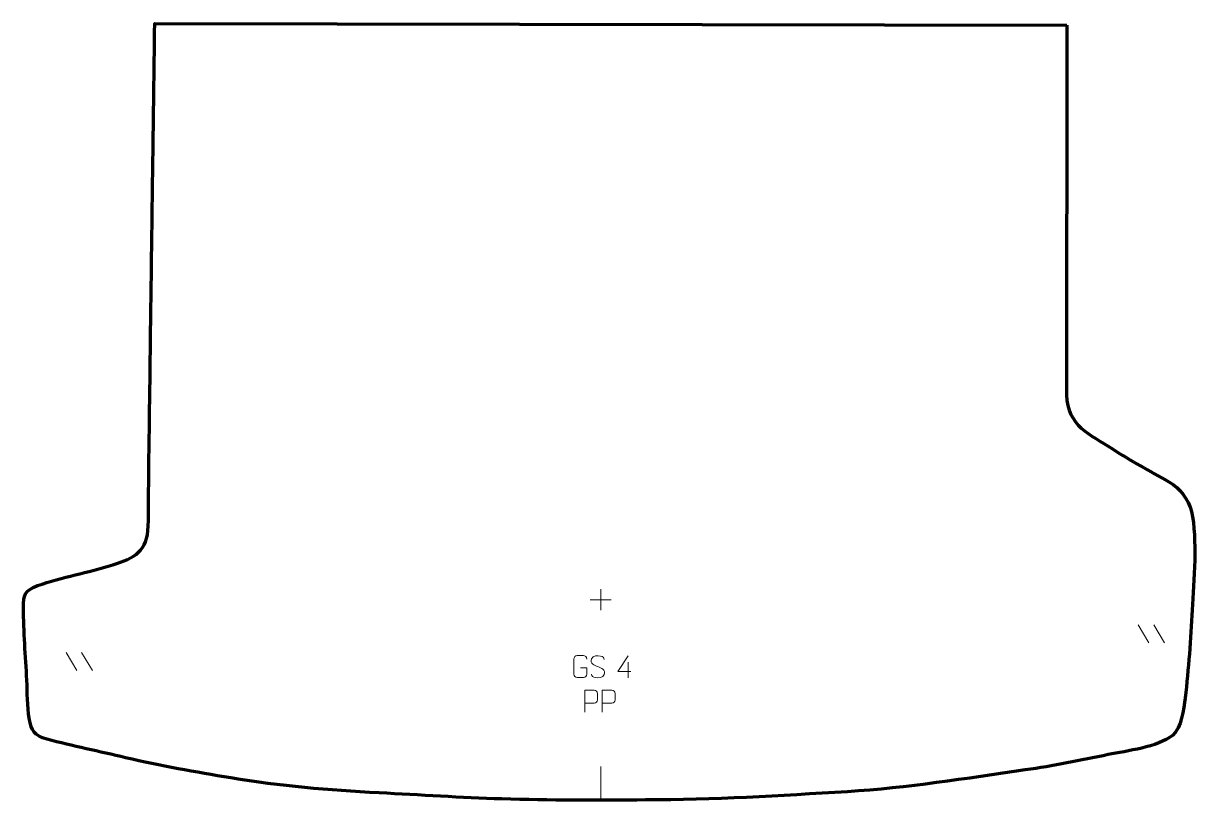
# Model space of a CAD drawing. Header units: millimetres. Extents: x 1028 to 2366, y -14 to 871.
import ezdxf

# ---------------------------------------------------------------- set-up
doc = ezdxf.new("R2010")
doc.units = ezdxf.units.MM
doc.header["$MEASUREMENT"] = 0
doc.layers.add('layer 2', color=7, linetype='Continuous')

msp = doc.modelspace()

# ---------------------------------------------------------------- linework, layer by layer
at = {"layer": 'layer 2', "color": 242, "lineweight": 158}
msp.add_open_spline([(2217.1332, 869.5474), (2217.1332, 869.5474), (1177.4981, 871.4582), (1177.4981, 871.4582), (1177.4981, 871.4582), (1177.4981, 871.4582), (1177.4725, 869.5501), (1177.4725, 869.5501), (1177.4725, 869.5501), (1177.243, 852.377), (1177.0134, 835.2041), (1176.7839, 818.0311), (1176.7839, 818.0311), (1176.4439, 792.5897), (1176.1038, 767.1482), (1175.7637, 741.7067), (1175.7637, 741.7067), (1175.4237, 716.2653), (1175.0835, 690.8238), (1174.7434, 665.3823), (1174.7434, 665.3823), (1174.1525, 621.1777), (1173.5618, 576.9732), (1172.9709, 532.7687), (1172.9709, 532.7687), (1172.1758, 473.0136), (1171.4788, 413.2572), (1170.6401, 353.5028), (1170.6401, 353.5028), (1170.3849, 335.3244), (1170.7227, 316.7473), (1170.0688, 298.667), (1170.0688, 298.667), (1169.038, 270.1597), (1154.7147, 262.3823), (1129.741, 254.4661), (1129.741, 254.4661), (1101.2217, 245.7226), (1072.3376, 240.8875), (1043.8612, 230.8954), (1043.8612, 230.8954), (1028.6995, 225.1186), (1027.8643, 220.4624), (1027.8692, 205.6593), (1027.8692, 205.6593), (1027.8728, 178.5205), (1030.267, 150.4484), (1031.6921, 123.2665), (1031.6921, 123.2665), (1032.3756, 109.3432), (1032.0293, 93.1999), (1034.3951, 79.7027), (1034.3951, 79.7027), (1037.2131, 64.9702), (1039.8586, 60.1683), (1054.5012, 55.9395), (1054.5012, 55.9395), (1083.9853, 48.0063), (1114.4788, 41.8646), (1144.2427, 34.7883), (1144.2427, 34.7883), (1184.4099, 25.1662), (1223.6444, 18.5166), (1264.3013, 11.704), (1264.3013, 11.704), (1321.0267, 2.1969), (1375.7988, -2.3222), (1433.1484, -5.3133), (1433.1484, -5.3133), (1479.7195, -7.7113), (1526.5766, -10.7215), (1573.1461, -12.2565), (1573.1461, -12.2565), (1627.491, -13.9866), (1682.6806, -13.5093), (1737.0906, -13.394), (1737.0906, -13.394), (1814.3308, -13.2159), (1890.0493, -8.6925), (1967.0608, -3.9412), (1967.0608, -3.9412), (2035.731, 0.2906), (2101.8178, 11.1096), (2169.7458, 20.7884), (2169.7458, 20.7884), (2201.871, 25.3383), (2232.7025, 31.731), (2264.4253, 38.2724), (2264.4253, 38.2724), (2286.0011, 42.7106), (2320.4755, 46.6616), (2337.5607, 60.1631), (2337.5607, 60.1631), (2347.8186, 68.9831), (2350.5891, 89.9474), (2352.0913, 102.8087), (2352.0913, 102.8087), (2355.8984, 135.8306), (2358.3384, 169.9304), (2360.141, 203.1338), (2360.141, 203.1338), (2361.8974, 236.0223), (2366.1979, 283.7713), (2359.3722, 315.214), (2359.3722, 315.214), (2355.629, 329.4059), (2346.4153, 341.8447), (2333.6351, 349.2358), (2333.6351, 349.2358), (2311.8257, 361.8245), (2290.3961, 372.8902), (2269.1318, 386.6477), (2269.1318, 386.6477), (2243.1639, 403.4483), (2218.0522, 412.6657), (2216.9098, 448.3653), (2216.9098, 448.3653), (2216.4632, 469.2259), (2216.9569, 490.5098), (2216.9667, 511.4471), (2216.9667, 511.4471), (2216.9845, 549.8604), (2217.0024, 588.2737), (2217.0203, 626.687), (2217.0203, 626.687), (2217.0203, 626.687), (2217.0207, 627.6394), (2217.0207, 627.6394), (2217.0207, 627.6394), (2217.0355, 659.3859), (2217.0502, 691.1323), (2217.065, 722.8788), (2217.065, 722.8788), (2217.0679, 729.2281), (2217.0709, 735.5774), (2217.0739, 741.9266), (2217.0739, 741.9266), (2217.0798, 754.6252), (2217.0857, 767.3238), (2217.0916, 780.0224), (2217.0916, 780.0224), (2217.0945, 786.3717), (2217.0975, 792.721), (2217.1004, 799.0703), (2217.1004, 799.0703), (2217.1093, 818.1181), (2217.1181, 837.166), (2217.127, 856.2139), (2217.127, 856.2139), (2217.1291, 860.6584), (2217.1311, 865.1029), (2217.1332, 869.5474)], degree=3, knots=[0, 0, 0, 0, 0.025641026, 0.025641026, 0.025641026, 0.025641026, 0.051282051, 0.051282051, 0.051282051, 0.051282051, 0.076923077, 0.076923077, 0.076923077, 0.076923077, 0.102564103, 0.102564103, 0.102564103, 0.102564103, 0.128205128, 0.128205128, 0.128205128, 0.128205128, 0.153846154, 0.153846154, 0.153846154, 0.153846154, 0.179487179, 0.179487179, 0.179487179, 0.179487179, 0.205128205, 0.205128205, 0.205128205, 0.205128205, 0.230769231, 0.230769231, 0.230769231, 0.230769231, 0.256410256, 0.256410256, 0.256410256, 0.256410256, 0.282051282, 0.282051282, 0.282051282, 0.282051282, 0.307692308, 0.307692308, 0.307692308, 0.307692308, 0.333333333, 0.333333333, 0.333333333, 0.333333333, 0.358974359, 0.358974359, 0.358974359, 0.358974359, 0.384615385, 0.384615385, 0.384615385, 0.384615385, 0.41025641, 0.41025641, 0.41025641, 0.41025641, 0.435897436, 0.435897436, 0.435897436, 0.435897436, 0.461538462, 0.461538462, 0.461538462, 0.461538462, 0.487179487, 0.487179487, 0.487179487, 0.487179487, 0.512820513, 0.512820513, 0.512820513, 0.512820513, 0.538461538, 0.538461538, 0.538461538, 0.538461538, 0.564102564, 0.564102564, 0.564102564, 0.564102564, 0.58974359, 0.58974359, 0.58974359, 0.58974359, 0.615384615, 0.615384615, 0.615384615, 0.615384615, 0.641025641, 0.641025641, 0.641025641, 0.641025641, 0.666666667, 0.666666667, 0.666666667, 0.666666667, 0.692307692, 0.692307692, 0.692307692, 0.692307692, 0.717948718, 0.717948718, 0.717948718, 0.717948718, 0.743589744, 0.743589744, 0.743589744, 0.743589744, 0.769230769, 0.769230769, 0.769230769, 0.769230769, 0.794871795, 0.794871795, 0.794871795, 0.794871795, 0.820512821, 0.820512821, 0.820512821, 0.820512821, 0.846153846, 0.846153846, 0.846153846, 0.846153846, 0.871794872, 0.871794872, 0.871794872, 0.871794872, 0.897435897, 0.897435897, 0.897435897, 0.897435897, 0.923076923, 0.923076923, 0.923076923, 0.923076923, 0.948717949, 0.948717949, 0.948717949, 0.948717949, 1, 1, 1, 1], dxfattribs=at)
at = {"layer": 'layer 2', "color": 250, "lineweight": 9}
for points in [[(1673.8502, 214.8031), (1673.8502, 214.8031), (1697.8281, 214.8031), (1697.8281, 214.8031)], [(1685.8391, 226.7921), (1685.8391, 226.7921), (1685.8391, 202.8142), (1685.8391, 202.8142)], [(2298.517, 186.285), (2298.517, 186.285), (2310.8813, 165.7407), (2310.8813, 165.7407)], [(2316.2469, 186.285), (2316.2469, 186.285), (2328.6112, 165.7407), (2328.6112, 165.7407)], [(1076.4034, 154.535), (1076.4034, 154.535), (1088.7677, 133.9907), (1088.7677, 133.9907)], [(1094.1333, 154.535), (1094.1333, 154.535), (1106.4976, 133.9907), (1106.4976, 133.9907)], [(1717.0848, 143.6239), (1717.0848, 143.6239), (1717.0848, 125.9592), (1717.0848, 125.9592)], [(1685.8391, 24.8031), (1685.8391, 24.8031), (1685.8391, -11.5143), (1685.8391, -11.5143)]]:
    msp.add_open_spline(points, degree=3, dxfattribs=at)
for points, knots in [([(1662.8784, 137.129), (1662.8784, 137.129), (1670.0465, 137.129), (1670.0465, 137.129), (1670.0465, 137.129), (1670.0465, 137.129), (1670.0465, 129.9609), (1670.0465, 129.9609), (1670.0465, 129.9609), (1669.9068, 127.6375), (1668.2296, 126.1579), (1666.0818, 126.1471), (1666.0818, 126.1471), (1663.75, 126.1475), (1661.418, 126.1475), (1659.0865, 126.1471), (1659.0865, 126.1471), (1657.1616, 126.0417), (1655.1894, 127.9262), (1655.2006, 129.9435), (1655.2006, 129.9435), (1655.201, 135.7136), (1655.201, 141.4833), (1655.2006, 147.2526), (1655.2006, 147.2526), (1655.2048, 149.3907), (1656.9516, 151.1099), (1659.1039, 151.0965), (1659.1039, 151.0965), (1661.4296, 151.0965), (1663.7557, 151.0965), (1666.0818, 151.0965), (1666.0818, 151.0965), (1668.0285, 151.1319), (1670.0199, 149.6404), (1670.0465, 147.2027)], [0, 0, 0, 0, 0.1, 0.1, 0.1, 0.1, 0.2, 0.2, 0.2, 0.2, 0.3, 0.3, 0.3, 0.3, 0.4, 0.4, 0.4, 0.4, 0.5, 0.5, 0.5, 0.5, 0.6, 0.6, 0.6, 0.6, 0.7, 0.7, 0.7, 0.7, 0.8, 0.8, 0.8, 0.8, 1, 1, 1, 1]), ([(1682.6235, 138.6201), (1678.3752, 140.0905), (1673.4671, 141.8863), (1675.4722, 147.4066), (1675.4722, 147.4066), (1676.9757, 151.5465), (1682.1893, 151.158), (1685.7929, 150.5569), (1685.7929, 150.5569), (1688.6535, 150.0797), (1689.5182, 148.8665), (1689.8288, 146.7824)], [0, 0, 0, 0, 0.25, 0.25, 0.25, 0.25, 0.5, 0.5, 0.5, 0.5, 1, 1, 1, 1]), ([(1720.0289, 132.8628), (1720.0289, 132.8628), (1705.2072, 132.8628), (1705.2072, 132.8628), (1705.2072, 132.8628), (1705.2072, 132.8628), (1717.0848, 150.9333), (1717.0848, 150.9333)], [0, 0, 0, 0, 0.333333333, 0.333333333, 0.333333333, 0.333333333, 1, 1, 1, 1]), ([(1682.6235, 138.62), (1686.6421, 136.9733), (1691.6716, 135.085), (1689.8376, 129.7247), (1689.8376, 129.7247), (1688.3778, 125.4583), (1683.467, 125.715), (1679.7409, 126.2697), (1679.7409, 126.2697), (1676.9909, 126.6795), (1675.77, 127.893), (1675.392, 130.0052)], [0, 0, 0, 0, 0.25, 0.25, 0.25, 0.25, 0.5, 0.5, 0.5, 0.5, 1, 1, 1, 1]), ([(1667.6009, 86.8547), (1667.6009, 86.8547), (1667.6009, 111.8083), (1667.6009, 111.8083), (1667.6009, 111.8083), (1671.1959, 111.8083), (1674.7912, 111.8083), (1678.3866, 111.8083), (1678.3866, 111.8083), (1680.7118, 111.7704), (1682.2692, 110.2803), (1682.265, 107.9142), (1682.265, 107.9142), (1682.2646, 105.8785), (1682.2646, 102.8192), (1682.265, 100.7832), (1682.265, 100.7832), (1682.2585, 98.9078), (1680.4463, 96.9659), (1678.4367, 96.9468), (1678.4367, 96.9468), (1678.4367, 96.9468), (1667.6009, 96.9468), (1667.6009, 96.9468)], [0, 0, 0, 0, 0.142857143, 0.142857143, 0.142857143, 0.142857143, 0.285714286, 0.285714286, 0.285714286, 0.285714286, 0.428571429, 0.428571429, 0.428571429, 0.428571429, 0.571428571, 0.571428571, 0.571428571, 0.571428571, 0.714285714, 0.714285714, 0.714285714, 0.714285714, 1, 1, 1, 1]), ([(1687.6009, 86.8547), (1687.6009, 86.8547), (1687.6009, 111.8083), (1687.6009, 111.8083), (1687.6009, 111.8083), (1691.1959, 111.8083), (1694.7912, 111.8083), (1698.3866, 111.8083), (1698.3866, 111.8083), (1700.7118, 111.7704), (1702.2692, 110.2803), (1702.265, 107.9142), (1702.265, 107.9142), (1702.2646, 105.8785), (1702.2646, 102.8192), (1702.265, 100.7832), (1702.265, 100.7832), (1702.2585, 98.9078), (1700.4463, 96.9659), (1698.4367, 96.9468), (1698.4367, 96.9468), (1698.4367, 96.9468), (1687.6009, 96.9468), (1687.6009, 96.9468)], [0, 0, 0, 0, 0.142857143, 0.142857143, 0.142857143, 0.142857143, 0.285714286, 0.285714286, 0.285714286, 0.285714286, 0.428571429, 0.428571429, 0.428571429, 0.428571429, 0.571428571, 0.571428571, 0.571428571, 0.571428571, 0.714285714, 0.714285714, 0.714285714, 0.714285714, 1, 1, 1, 1])]:
    msp.add_open_spline(points, degree=3, knots=knots, dxfattribs=at)

doc.saveas('drawing.dxf')
